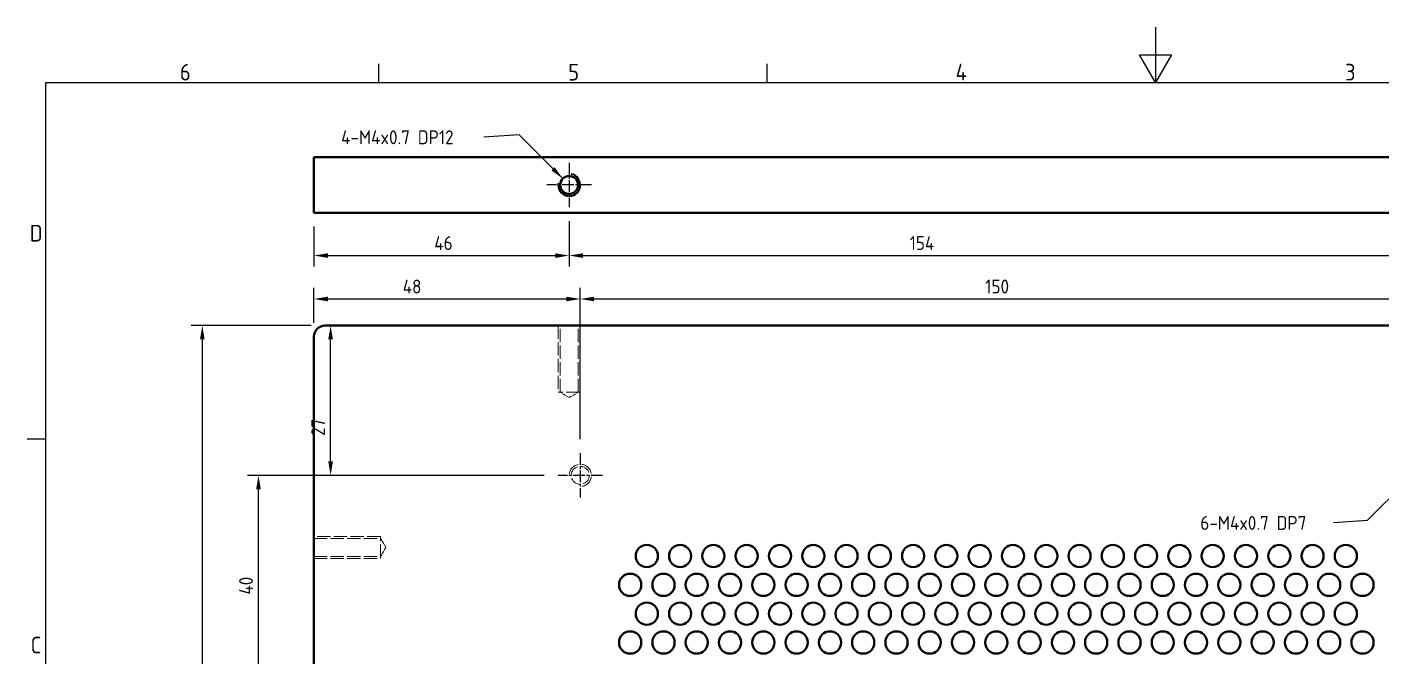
# Model space of a CAD drawing. Header units: millimetres. Extents: x 0 to 420, y 0 to 297.
# Drawn here: x 6.6 to 250.8, y 183.5 to 297 of the extents above; entities that cross this region are included whole.
import ezdxf

# ---------------------------------------------------------------- set-up
doc = ezdxf.new("R2010")
doc.units = ezdxf.units.MM
doc.linetypes.add('CHAIN', pattern=[0.3543, 0.2362, -0.0295, 0.0591, -0.0295])
doc.linetypes.add('DASHED', pattern=[0.2067, 0.1654, -0.0413])
doc.layers.get('0').update_dxf_attribs({"color": 3, "lineweight": 25})
for name, color, linetype, lineweight in [('가려진 것(ISO)', 2, 'DASHED', 18), ('가시적인 것(ISO)', 3, 'Continuous', 40), ('가시적인 좁은 것(ISO)', 3, 'Continuous', 35), ('경계(ISO)', 7, 'Continuous', 25), ('기호(ISO)', 5, 'Continuous', 25), ('중심 표식(ISO)', 1, 'Continuous', 25), ('치수(ISO)', 2, 'Continuous', 25)]:
    doc.layers.add(name, color=color, linetype=linetype, lineweight=lineweight)
doc.styles.add('문자 텍스트_M2B', font='isocp.shx')
doc.styles.add('치수 텍스트_PSTEK_POSCO', font='isocp.shx')
doc.dimstyles.new('치수_PSTEK_POSCO', dxfattribs={"dimtxt": 2.5, "dimasz": 2.5, "dimexe": 2, "dimexo": 2.5, "dimgap": 1, "dimtad": 1, "dimrnd": 1e-08, "dimdsep": 46, "dimtxsty": '치수 텍스트_PSTEK_POSCO', "dimcen": 0.09, "dimdle": 10, "dimclrd": 7, "dimclre": 7, "dimclrt": 2, "dimadec": 1, "dimazin": 2, "dimtfac": 1, "dimtmove": 0, "dimatfit": 3, "dimfxl": 0, "dimtolj": 1, "dimlwd": -1, "dimlwe": -1, "dimarcsym": 0})
doc.dimstyles.new('치수_PSTEK_POSCO$7', dxfattribs={"dimtxt": 2.5, "dimasz": 2.5, "dimexe": 2, "dimexo": 2.5, "dimgap": 1, "dimtad": 1, "dimrnd": 1e-08, "dimdsep": 46, "dimtxsty": '치수 텍스트_PSTEK_POSCO', "dimcen": 0.09, "dimdle": 10, "dimclrd": 7, "dimclre": 7, "dimclrt": 2, "dimadec": 1, "dimazin": 2, "dimtfac": 1, "dimtmove": 0, "dimatfit": 3, "dimfxl": 0, "dimtolj": 1, "dimlwd": -1, "dimlwe": -1, "dimarcsym": 0})

# ---------------------------------------------------------------- blocks, each defined once
blk = doc.blocks.new('경계 Default Border')
at = {"layer": '경계(ISO)'}
for p, q in [((70, 287), (70, 290.4)), ((140, 287), (140, 290.4)), ((10, 222.75), (6.6, 222.75))]:
    blk.add_line(p, q, dxfattribs=at)
at = {"layer": '경계(ISO)', "flags": 128}
for points in [[(210, 297), (210, 287), (207.11, 292), (212.89, 292), (210, 287)], [(10, 10), (10, 287), (410, 287), (410, 10), (10, 10)]]:
    blk.add_lwpolyline(points, dxfattribs=at)
at = {"layer": '경계(ISO)', "color": 2, "char_height": 3, "attachment_point": 7, "style": '문자 텍스트_M2B'}
for s, insert in [('6', (34.14, 287.37)), ('5', (104.14, 287.37)), ('4', (173.97, 287.4)), ('3', (244.17, 287.37)), ('D', (7.08, 258.35)), ('C', (7.24, 184.1))]:
    blk.add_mtext(s, dxfattribs=dict(at, insert=insert))
blk = doc.blocks.new('*D26')
at = {"layer": 'Defpoints', "color": 0, "transparency": 16777216}
for p in [(104.31, 264.54), (58.31, 263.54), (104.31, 255.82)]:
    blk.add_point(p, dxfattribs=at)
at = {"layer": '치수(ISO)', "color": 7, "transparency": 16777216}
for p, q in [((104.31, 262.04), (104.31, 253.82)), ((58.31, 261.04), (58.31, 253.82)), ((60.81, 255.82), (101.81, 255.82))]:
    blk.add_line(p, q, dxfattribs=at)
for points in [[(60.81, 256.23), (60.81, 255.4), (58.31, 255.82)], [(101.81, 256.23), (101.81, 255.4), (104.31, 255.82)]]:
    blk.add_solid(points, dxfattribs=at)
at = {"layer": '치수(ISO)', "color": 2, "transparency": 16777216, "insert": (80, 258.07), "char_height": 2.5, "attachment_point": 4, "style": '치수 텍스트_PSTEK_POSCO'}
blk.add_mtext('\\A1;46', dxfattribs=at)
blk = doc.blocks.new('*D27')
at = {"layer": 'Defpoints', "color": 0, "transparency": 16777216}
for p in [(104.31, 264.54), (258.31, 264.54), (258.31, 255.82)]:
    blk.add_point(p, dxfattribs=at)
at = {"layer": '치수(ISO)', "color": 7, "transparency": 16777216}
for p, q in [((104.31, 262.04), (104.31, 253.82)), ((258.31, 262.04), (258.31, 253.82)), ((106.81, 255.82), (255.81, 255.82))]:
    blk.add_line(p, q, dxfattribs=at)
for points in [[(106.81, 256.23), (106.81, 255.4), (104.31, 255.82)], [(255.81, 256.23), (255.81, 255.4), (258.31, 255.82)]]:
    blk.add_solid(points, dxfattribs=at)
at = {"layer": '치수(ISO)', "color": 2, "transparency": 16777216, "insert": (165.69, 258.07), "char_height": 2.5, "attachment_point": 4, "style": '치수 텍스트_PSTEK_POSCO'}
blk.add_mtext('\\A1;154', dxfattribs=at)
blk = doc.blocks.new('*D35')
at = {"layer": 'Defpoints', "color": 0, "transparency": 16777216}
for p in [(106.31, 247.99), (58.31, 241.2), (106.31, 220.2)]:
    blk.add_point(p, dxfattribs=at)
at = {"layer": '치수(ISO)', "color": 7, "transparency": 16777216}
for p, q in [((58.31, 243.7), (58.31, 249.99)), ((106.31, 222.7), (106.31, 249.99)), ((60.81, 247.99), (103.81, 247.99))]:
    blk.add_line(p, q, dxfattribs=at)
for points in [[(60.81, 248.4), (60.81, 247.57), (58.31, 247.99)], [(103.81, 248.4), (103.81, 247.57), (106.31, 247.99)]]:
    blk.add_solid(points, dxfattribs=at)
at = {"layer": '치수(ISO)', "color": 2, "transparency": 16777216, "insert": (74.31, 250.24), "char_height": 2.5, "attachment_point": 4, "style": '치수 텍스트_PSTEK_POSCO'}
blk.add_mtext('\\A1;48', dxfattribs=at)
blk = doc.blocks.new('*D36')
at = {"layer": 'Defpoints', "color": 0, "transparency": 16777216}
for p in [(256.31, 247.99), (106.31, 220.2), (256.31, 220.2)]:
    blk.add_point(p, dxfattribs=at)
at = {"layer": '치수(ISO)', "color": 7, "transparency": 16777216}
for p, q in [((106.31, 222.7), (106.31, 249.99)), ((256.31, 222.7), (256.31, 249.99)), ((108.81, 247.99), (253.81, 247.99))]:
    blk.add_line(p, q, dxfattribs=at)
for points in [[(108.81, 248.4), (108.81, 247.57), (106.31, 247.99)], [(253.81, 248.4), (253.81, 247.57), (256.31, 247.99)]]:
    blk.add_solid(points, dxfattribs=at)
at = {"layer": '치수(ISO)', "color": 2, "transparency": 16777216, "insert": (179.31, 250.24), "char_height": 2.5, "attachment_point": 4, "style": '치수 텍스트_PSTEK_POSCO'}
blk.add_mtext('\\A1;150', dxfattribs=at)
blk = doc.blocks.new('*D38')
at = {"layer": 'Defpoints', "color": 0, "transparency": 16777216}
for p in [(60.31, 243.2), (61.31, 243.2), (102.31, 216.2)]:
    blk.add_point(p, dxfattribs=at)
at = {"layer": '치수(ISO)', "color": 7, "transparency": 16777216}
for p, q in [((61.31, 218.7), (61.31, 240.7)), ((99.81, 216.2), (59.31, 216.2))]:
    blk.add_line(p, q, dxfattribs=at)
for points in [[(60.89, 240.7), (61.73, 240.7), (61.31, 243.2)], [(60.89, 218.7), (61.73, 218.7), (61.31, 216.2)]]:
    blk.add_solid(points, dxfattribs=at)
at = {"layer": '치수(ISO)', "color": 2, "transparency": 16777216, "insert": (59.06, 223.29), "char_height": 2.5, "attachment_point": 4, "rotation": 90, "style": '치수 텍스트_PSTEK_POSCO'}
blk.add_mtext('\\A1;27', dxfattribs=at)
blk = doc.blocks.new('*D39')
at = {"layer": 'Defpoints', "color": 0, "transparency": 16777216}
for p in [(60.31, 243.2), (38.18, 66.2), (58.31, 66.2)]:
    blk.add_point(p, dxfattribs=at)
at = {"layer": '치수(ISO)', "color": 7, "transparency": 16777216}
for p, q in [((57.81, 243.2), (36.18, 243.2)), ((38.18, 240.7), (38.18, 68.7)), ((55.81, 66.2), (36.18, 66.2))]:
    blk.add_line(p, q, dxfattribs=at)
for points in [[(37.77, 240.7), (38.6, 240.7), (38.18, 243.2)], [(37.77, 68.7), (38.6, 68.7), (38.18, 66.2)]]:
    blk.add_solid(points, dxfattribs=at)
at = {"layer": '치수(ISO)', "color": 2, "transparency": 16777216, "insert": (35.93, 157.7), "char_height": 2.5, "attachment_point": 4, "rotation": 90, "style": '치수 텍스트_PSTEK_POSCO'}
blk.add_mtext('\\A1;177', dxfattribs=at)
blk = doc.blocks.new('*D40')
at = {"layer": 'Defpoints', "color": 0, "transparency": 16777216}
for p in [(48.31, 216.2), (102.31, 216.2), (60.69, 176.2)]:
    blk.add_point(p, dxfattribs=at)
at = {"layer": '치수(ISO)', "color": 7, "transparency": 16777216}
for p, q in [((99.81, 216.2), (46.31, 216.2)), ((48.31, 178.7), (48.31, 213.7)), ((58.19, 176.2), (46.31, 176.2))]:
    blk.add_line(p, q, dxfattribs=at)
for points in [[(47.89, 213.7), (48.73, 213.7), (48.31, 216.2)], [(47.89, 178.7), (48.73, 178.7), (48.31, 176.2)]]:
    blk.add_solid(points, dxfattribs=at)
at = {"layer": '치수(ISO)', "color": 2, "transparency": 16777216, "insert": (46.06, 194.7), "char_height": 2.5, "attachment_point": 4, "rotation": 90, "style": '치수 텍스트_PSTEK_POSCO'}
blk.add_mtext('\\A1;40', dxfattribs=at)

msp = doc.modelspace()

# ---------------------------------------------------------------- linework, layer by layer
at = {"layer": '가려진 것(ISO)', "ltscale": 14.513788}
for p, q in [((102.3101, 243.1997), (102.3101, 231.1997)), ((102.6891, 231.1997), (102.6891, 243.1997)), ((105.9311, 231.1997), (105.9311, 243.1997)), ((106.3101, 231.1997), (106.3101, 243.1997)), ((70.3101, 205.1997), (58.3101, 205.1997)), ((58.3101, 204.8207), (70.3101, 204.8207)), ((58.3101, 201.5787), (70.3101, 201.5787)), ((58.3101, 201.1997), (70.3101, 201.1997))]:
    msp.add_line(p, q, dxfattribs=at)
at = {"layer": '가려진 것(ISO)', "ltscale": 15.198803}
for p, q in [((106.3101, 231.1997), (102.3101, 231.1997)), ((70.3101, 201.1997), (70.3101, 205.1997))]:
    msp.add_line(p, q, dxfattribs=at)
at = {"layer": '가려진 것(ISO)', "ltscale": 3.601896}
for p, q in [((104.3101, 230.2257), (102.6891, 231.1997)), ((104.3101, 230.2257), (105.9311, 231.1997)), ((71.2841, 203.1997), (70.3101, 204.8207)), ((71.2841, 203.1997), (70.3101, 201.5787))]:
    msp.add_line(p, q, dxfattribs=at)
at = {"layer": '가려진 것(ISO)', "ltscale": 12.31863}
msp.add_circle((106.3101, 216.1997), 1.621, dxfattribs=at)
at = {"layer": '가려진 것(ISO)', "ltscale": 15.198803}
msp.add_arc((106.3101, 216.1997), 2, 280, 190, dxfattribs=at)
at = {"layer": '가시적인 것(ISO)'}
for p, q in [((58.3101, 273.5434), (60.3101, 273.5434)), ((58.3101, 273.5434), (58.3101, 263.5434)), ((60.3101, 273.5434), (302.3101, 273.5434)), ((60.3101, 263.5434), (58.3101, 263.5434)), ((302.3101, 263.5434), (60.3101, 263.5434)), ((302.3101, 243.1997), (60.3101, 243.1997)), ((58.3101, 241.1997), (58.3101, 66.1997))]:
    msp.add_line(p, q, dxfattribs=at)
for centre, radius in [((104.3101, 268.5434), 1.621), ((118.3101, 201.6597), 2), ((124.3101, 201.6597), 2), ((130.3101, 201.6597), 2), ((136.3101, 201.6597), 2), ((142.3101, 201.6597), 2), ((148.3101, 201.6597), 2), ((154.3101, 201.6597), 2), ((160.3101, 201.6597), 2), ((166.3101, 201.6597), 2), ((172.3101, 201.6597), 2), ((178.3101, 201.6597), 2), ((184.3101, 201.6597), 2), ((190.3101, 201.6597), 2), ((196.3101, 201.6597), 2), ((202.3101, 201.6597), 2), ((208.3101, 201.6597), 2), ((214.3101, 201.6597), 2), ((220.3101, 201.6597), 2), ((226.3101, 201.6597), 2), ((232.3101, 201.6597), 2), ((238.3101, 201.6597), 2), ((244.3101, 201.6597), 2), ((115.3101, 196.4637), 2), ((121.3101, 196.4637), 2), ((127.3101, 196.4637), 2), ((133.3101, 196.4637), 2), ((139.3101, 196.4637), 2), ((145.3101, 196.4637), 2), ((151.3101, 196.4637), 2), ((157.3101, 196.4637), 2), ((163.3101, 196.4637), 2), ((169.3101, 196.4637), 2), ((175.3101, 196.4637), 2), ((181.3101, 196.4637), 2), ((187.3101, 196.4637), 2), ((193.3101, 196.4637), 2), ((199.3101, 196.4637), 2), ((205.3101, 196.4637), 2), ((211.3101, 196.4637), 2), ((217.3101, 196.4637), 2), ((223.3101, 196.4637), 2), ((229.3101, 196.4637), 2), ((235.3101, 196.4637), 2), ((241.3101, 196.4637), 2), ((247.3101, 196.4637), 2), ((118.3101, 191.2677), 2), ((124.3101, 191.2677), 2), ((130.3101, 191.2677), 2), ((136.3101, 191.2677), 2), ((142.3101, 191.2677), 2), ((148.3101, 191.2677), 2), ((154.3101, 191.2677), 2), ((160.3101, 191.2677), 2), ((166.3101, 191.2677), 2), ((172.3101, 191.2677), 2), ((178.3101, 191.2677), 2), ((184.3101, 191.2677), 2), ((190.3101, 191.2677), 2), ((196.3101, 191.2677), 2), ((202.3101, 191.2677), 2), ((208.3101, 191.2677), 2), ((214.3101, 191.2677), 2), ((220.3101, 191.2677), 2), ((226.3101, 191.2677), 2), ((232.3101, 191.2677), 2), ((238.3101, 191.2677), 2), ((244.3101, 191.2677), 2), ((115.3101, 186.0717), 2), ((121.3101, 186.0717), 2), ((127.3101, 186.0717), 2), ((133.3101, 186.0717), 2), ((139.3101, 186.0717), 2), ((145.3101, 186.0717), 2), ((151.3101, 186.0717), 2), ((157.3101, 186.0717), 2), ((163.3101, 186.0717), 2), ((169.3101, 186.0717), 2), ((175.3101, 186.0717), 2), ((181.3101, 186.0717), 2), ((187.3101, 186.0717), 2), ((193.3101, 186.0717), 2), ((199.3101, 186.0717), 2), ((205.3101, 186.0717), 2), ((211.3101, 186.0717), 2), ((217.3101, 186.0717), 2), ((223.3101, 186.0717), 2), ((229.3101, 186.0717), 2), ((235.3101, 186.0717), 2), ((241.3101, 186.0717), 2), ((247.3101, 186.0717), 2)]:
    msp.add_circle(centre, radius, dxfattribs=at)
msp.add_arc((60.3101, 241.1997), 2, 90, 180, dxfattribs=at)
at = {"layer": '가시적인 좁은 것(ISO)'}
msp.add_arc((104.3101, 268.5434), 2, 170, 80, dxfattribs=at)
at = {"layer": '중심 표식(ISO)', "linetype": 'CHAIN', "ltscale": 8.88956}
for p, q in [((104.3101, 272.5434), (104.3101, 264.5434)), ((108.3101, 268.5434), (100.3101, 268.5434)), ((106.3101, 220.1997), (106.3101, 212.1997)), ((110.3101, 216.1997), (102.3101, 216.1997))]:
    msp.add_line(p, q, dxfattribs=at)

# ---------------------------------------------------------------- block references
msp.add_blockref('경계 Default Border', (0, 0))

# ---------------------------------------------------------------- texts
at = {"layer": '기호(ISO)', "color": 2, "char_height": 2.5, "attachment_point": 4, "line_spacing_factor": 0.4375, "style": '치수 텍스트_PSTEK_POSCO'}
for s, insert, width in [('{4-M4x0.7 DP12}', (63.2108, 277.1365), 24.696245), ('{6-M4x0.7 DP7}', (218.0791, 207.6201), 23.013915)]:
    msp.add_mtext(s, dxfattribs=dict(at, insert=insert, width=width))

# ---------------------------------------------------------------- dimensions: what is measured, and where the dimension line sits
at = {"layer": '치수(ISO)', "color": 7}
for base, p1, p2, angle, override, picture, middle in [((104.3101, 255.8172), (58.3101, 263.5434), (104.3101, 264.5434), 180, {"dimdec": 2, "dimtp": 0, "dimtm": 0, "dimtdec": 2, "dimtofl": 0, "dimatfit": 1}, '*D26', (81.5601, 255.8172)), ((258.3101, 255.8172), (104.3101, 264.5434), (258.3101, 264.5434), 180, {"dimdec": 2, "dimtp": 0, "dimtm": 0, "dimtdec": 2, "dimtofl": 0, "dimatfit": 1}, '*D27', (167.8101, 255.8172)), ((106.3101, 247.9882), (58.3101, 241.1997), (106.3101, 220.1997), 180, {"dimdec": 2, "dimtp": 0, "dimtm": 0, "dimtdec": 2, "dimtofl": 0, "dimatfit": 1}, '*D35', (75.8101, 247.9882)), ((256.3101, 247.9882), (106.3101, 220.1997), (256.3101, 220.1997), 180, {"dimdec": 2, "dimtp": 0, "dimtm": 0, "dimtdec": 2, "dimtofl": 0, "dimatfit": 1}, '*D36', (181.3101, 247.9882)), ((38.1817, 66.1997), (60.3101, 243.1997), (58.3101, 66.1997), 90, {"dimdec": 2, "dimtp": 0, "dimtm": 0, "dimtdec": 2, "dimtofl": 0, "dimatfit": 1}, '*D39', (38.1817, 159.6997)), ((61.3101, 243.1997), (102.3101, 216.1997), (60.3101, 243.1997), 90, {"dimdec": 2, "dimse2": 1, "dimtp": 0, "dimtm": 0, "dimtdec": 2, "dimtofl": 0, "dimatfit": 1}, '*D38', (61.3101, 224.6997)), ((48.3101, 216.1997), (60.6891, 176.1997), (102.3101, 216.1997), 90, {"dimdec": 2, "dimtp": 0, "dimtm": 0, "dimtdec": 2, "dimtofl": 0, "dimatfit": 1}, '*D40', (48.3101, 196.1997))]:
    dim = msp.add_linear_dim(base=base, p1=p1, p2=p2, angle=angle, dimstyle='치수_PSTEK_POSCO', override=override, dxfattribs=at)
    dim.commit()
    dim.dimension.update_dxf_attribs({"geometry": picture, "text_midpoint": middle, "dimtype": 160})

# ---------------------------------------------------------------- leaders
at = {"layer": '기호(ISO)', "color": 7, "annotation_type": 0, "has_hookline": 1, "hookline_direction": 1}
for points, text_width in [([(103.1639, 269.6897), (95.2974, 277.5562), (88.907, 277.1365)], 21.4001), ([(255.1639, 215.0534), (248.1502, 208.0398), (242.093, 207.6201)], 19.8996)]:
    msp.add_leader(points, dimstyle='치수_PSTEK_POSCO$7', override={"dimtad": 0}, dxfattribs=dict(at, text_width=text_width))

doc.saveas('drawing.dxf')
